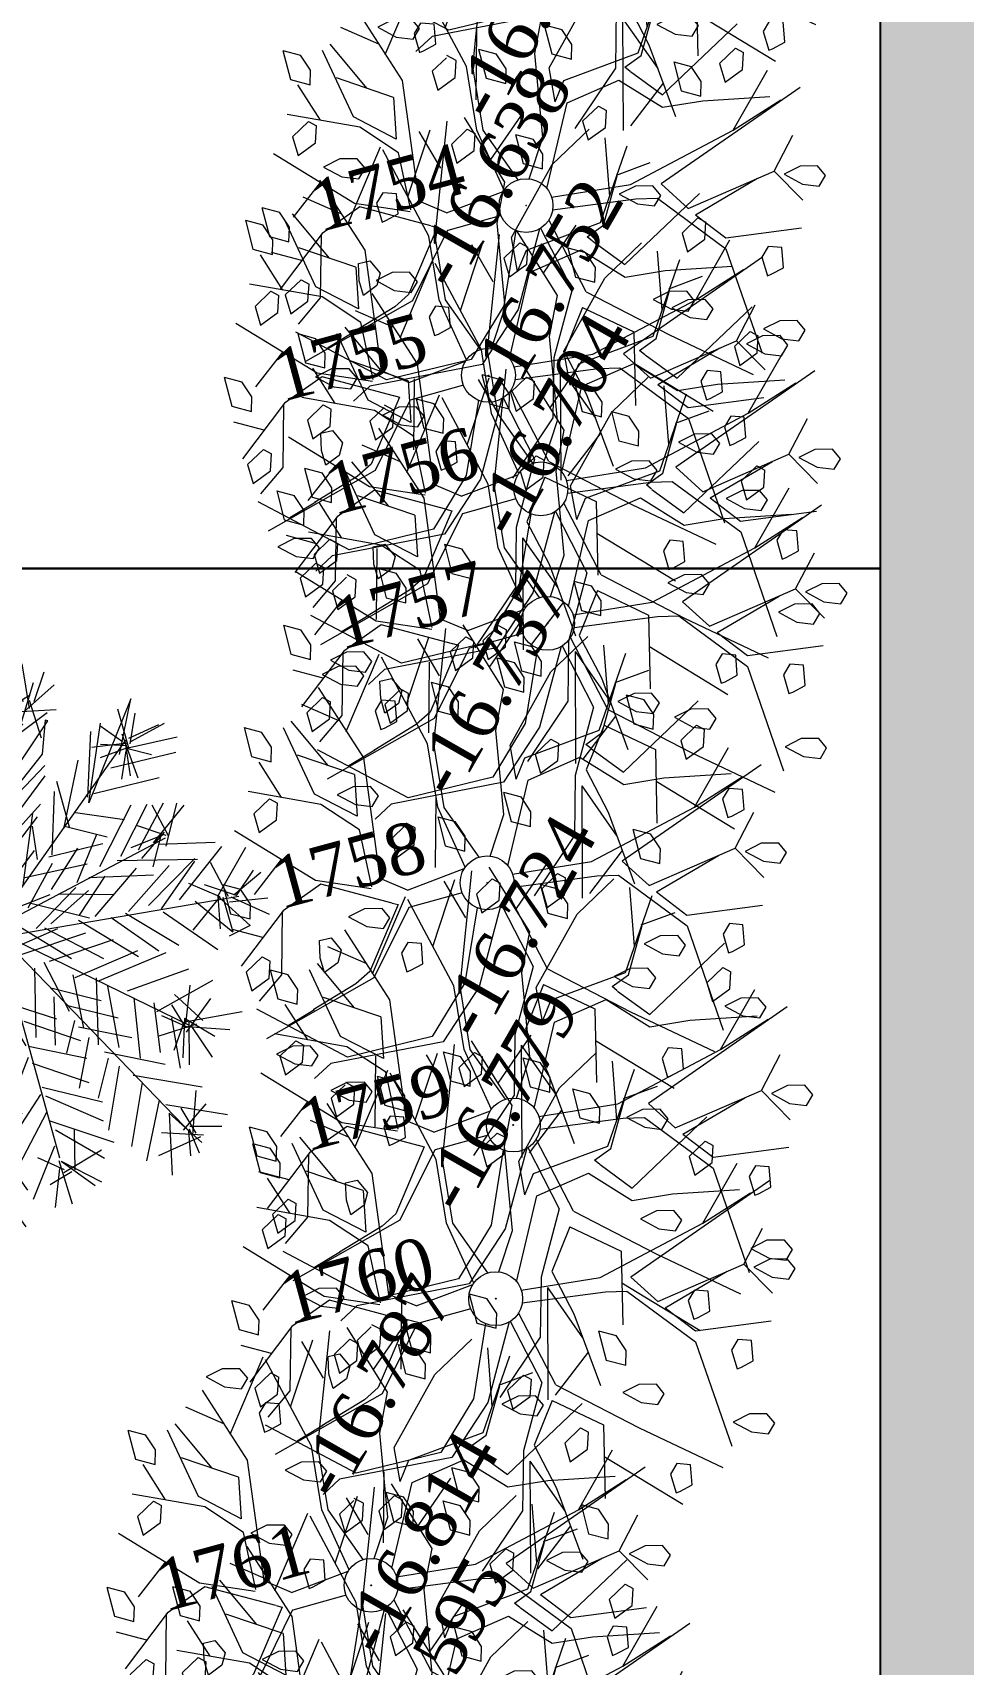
# Model space of a CAD drawing. Header units: millimetres. Extents: x -176651 to 388869, y -469666 to 486614.
# Drawn here: x 279878 to 284405, y 153913 to 161853 of the extents above; entities that cross this region are included whole.
import ezdxf
from ezdxf.enums import TextEntityAlignment as Align

# ---------------------------------------------------------------- set-up
doc = ezdxf.new("R2010")
doc.units = ezdxf.units.MM
doc.header["$PDMODE"] = 35
doc.header["$PDSIZE"] = 0.1
doc.layers.add('A- FURNITURE', color=252, linetype='Continuous', lineweight=0)
for name, color, linetype in [('ad-Parking', 8, 'Continuous'), ('ad-Plot Boundary', 8, 'Continuous'), ('ad-Road', 8, 'Continuous'), ('ad-Road Hatch', 8, 'Continuous'), ('Points', 7, 'Continuous'), ('Points-ELV', 6, 'Continuous'), ('Points-NUM', 4, 'Continuous'), ('Points-TXT', 3, 'Continuous')]:
    doc.layers.add(name, color=color, linetype=linetype)
doc.styles.add('ROMANS', font='times.ttf')

# ---------------------------------------------------------------- blocks, each defined once
blk = doc.blocks.new('A$C4fb60e89')
at = {"layer": 'ad-Road Hatch', "ltscale": 5, "transparency": 33554687}
h = blk.add_hatch(dxfattribs=at)
h.set_pattern_fill('AR-HBONE', color=256, scale=15)
h.set_pattern_definition([(45, (-193247.7, -428758.8), (0, 2155.2615), [4572, -1524]), (135, (-192170.1, -427681.1), (2e-13, 2155.2615), [4572, -1524])])
h.paths.add_polyline_path([(175594.5, -250241), (169177.9, -249341.1), (167473.5, -249057.1), (167473.5, -138693.9), (101313.5, -138693.9), (101313.5, -199953.9), (101307.7, -237994.6), (101040.4, -268291), (101007.7, -280967.7), (101066.4, -293683.6), (101242.5, -311127.2), (100909.9, -319343.6), (100949.1, -333937.5), (100668.7, -366959.6), (100727.3, -390982.9), (100668.7, -404585.6), (100538.2, -420418.5), (100466.5, -428758.8), (92426.2, -427265.5), (92163.5, -427209.5), (92163.5, -321453.9), (24803.5, -321453.9), (24803.5, -412960.5), (15653.5, -411028.6), (15653.5, -321452.2), (-19535.1, -321452.2), (-34427.5, -319476.7), (-65207.4, -315394.6), (-171770.1, -301268.1), (-185853.9, -298333.1), (-193247.7, -296831.5), (-193244, -292907.6), (-191913.8, -285219.4), (-191838.8, -284678.8), (-183397.4, -286393.2), (-169722.9, -289242.8), (-53141.2, -304697.5), (-18730.1, -309262.2), (15653.3, -309262.2), (15653.5, 703.4), (24803.5, 1114.6), (24803.5, -129543.9), (92163.5, -129543.9), (92163.5, 15133.3), (101313.5, 17712.8), (101313.5, -129543.9), (167473.5, -129543.9), (167473.5, 35551.6), (175738, 37855), (175848.8, 28595.3), (175835.8, 25947.4), (175777.1, 14040.5), (175855.3, 2315.8), (175659.7, -18036.1), (175731.4, -34038.6), (175718.4, -46839.2), (175672.7, -63402.4), (175816.2, -82071.9), (175542.3, -106356), (175490.2, -124640.8), (175574.9, -145018.8), (175731.4, -168892), (175796.6, -181268.8), (175796.6, -192667.4), (175744.5, -208200.3), (175829.2, -223276.8), (175887.9, -234871.1)])
h.paths.add_polyline_path([(24803.5, -309263.9), (92163.5, -309263.9), (92163.5, -138693.9), (24803.5, -138693.9)], flags=16)
at = {"layer": 'ad-Road', "ltscale": 5}
blk.add_lwpolyline([(24803.5, -309263.9), (92163.5, -309263.9), (92163.5, -138693.9), (24803.5, -138693.9)], close=True, dxfattribs=at)
blk = doc.blocks.new('zw$A88E')
at = {"layer": 'ad-Plot Boundary'}
for points in [[(-117254.5, -307368.9), (-83574.5, -307368.9), (-83574.5, -266698.9), (-117254.5, -266698.9)], [(-117254.5, -347118.9), (-83574.5, -347118.9), (-83574.5, -307368.9), (-117254.5, -307368.9)]]:
    blk.add_lwpolyline(points, close=True, dxfattribs=at)
blk = doc.blocks.new('zw$944D')
at = {"layer": 'ad-Parking', "ltscale": 5}
blk.add_lwpolyline([(0, 0), (6100, 0), (6100, 6100), (0, 6100)], close=True, dxfattribs=at)
blk = doc.blocks.new('zw$2786')
at = {"layer": 'ad-Parking', "ltscale": 5}
blk.add_blockref('zw$944D', (97958.6, -194856.9), dxfattribs=at)
blk = doc.blocks.new('TJRYJR6J')
at = {"color": 240, "true_color": 0xed1f24, "transparency": 33554546}
for p, q in [((213543.859, 1920195.087), (213544.126, 1920195.514)), ((213543.861, 1920195.143), (213543.876, 1920195.48)), ((213543.859, 1920195.087), (213543.453, 1920195.342)), ((213543.671, 1920195.422), (213543.949, 1920195.094)), ((213543.964, 1920194.913), (213544.245, 1920195.419)), ((213545.408, 1920194.972), (213545.45, 1920195.41)), ((213543.839, 1920195.155), (213543.626, 1920194.928)), ((213544.022, 1920194.708), (213544.338, 1920195.223)), ((213545.301, 1920194.831), (213545.15, 1920195.232)), ((213545.367, 1920195.053), (213545.152, 1920195.288)), ((213545.242, 1920194.777), (213545.509, 1920195.205)), ((213545.276, 1920194.787), (213545.34, 1920195.212)), ((213545.467, 1920195.026), (213545.636, 1920195.278)), ((213544.012, 1920194.742), (213543.397, 1920195.085)), ((213543.849, 1920195.121), (213543.568, 1920195.134)), ((213543.949, 1920195.094), (213543.78, 1920194.843)), ((213544.339, 1920193.984), (213543.846, 1920195.065)), ((213543.861, 1920195.143), (213543.88, 1920194.816)), ((213543.871, 1920195.109), (213544.02, 1920194.911)), ((213543.883, 1920195.131), (213544.127, 1920195.052)), ((213543.949, 1920195.094), (213544.284, 1920195.023)), ((213543.993, 1920195.07), (213544.139, 1920194.815)), ((213544.102, 1920194.49), (213544.492, 1920195.137)), ((213545.032, 1920195.125), (213545.119, 1920194.557)), ((213545.448, 1920195.095), (213545.037, 1920194.978)), ((213545.34, 1920194.953), (213545.697, 1920195.129)), ((213545.423, 1920195.051), (213545.44, 1920194.667)), ((213545.034, 1920194.403), (213544.866, 1920194.929)), ((213545.23, 1920194.755), (213545.562, 1920194.887)), ((213545.318, 1920194.965), (213545.653, 1920194.894)), ((213544.095, 1920194.581), (213543.474, 1920194.811)), ((213544.249, 1920194.236), (213544.545, 1920194.82)), ((213544.565, 1920192.994), (213545.254, 1920194.799)), ((213544.992, 1920194.225), (213544.733, 1920194.744)), ((213545.043, 1920194.369), (213545.547, 1920194.808)), ((213545.254, 1920194.799), (213545.066, 1920194.616)), ((213545.525, 1920194.821), (213545.41, 1920194.51)), ((213545.547, 1920194.808), (213545.525, 1920194.821)), ((213546.381, 1920194.805), (213545.722, 1920193.933)), ((213546.133, 1920194.309), (213546.381, 1920194.805)), ((213546.232, 1920194.744), (213546.236, 1920194.338)), ((213543.611, 1920194.591), (213544.205, 1920194.26)), ((213544.317, 1920193.996), (213544.67, 1920194.577)), ((213545.722, 1920193.933), (213546.036, 1920194.651)), ((213545.921, 1920194.6), (213545.725, 1920193.989)), ((213546.195, 1920194.419), (213546.024, 1920194.629)), ((213546.261, 1920194.382), (213546.386, 1920194.658)), ((213542.933, 1920194.047), (213542.929, 1920194.453)), ((213544.626, 1920193.103), (213546.229, 1920194.429)), ((213544.947, 1920193.99), (213544.686, 1920194.453)), ((213545.41, 1920194.51), (213544.967, 1920194.181)), ((213545.011, 1920194.157), (213545.405, 1920194.398)), ((213545.421, 1920193.755), (213545.73, 1920194.361)), ((213546.239, 1920194.394), (213545.892, 1920194.444)), ((213546.226, 1920194.372), (213545.982, 1920194.451)), ((213546.217, 1920194.407), (213546.18, 1920194.082)), ((213546.209, 1920194.497), (213546.246, 1920194.045)), ((213546.263, 1920194.438), (213546.581, 1920194.492)), ((213546.273, 1920194.404), (213546.637, 1920194.489)), ((213542.694, 1920194.238), (213543.175, 1920193.912)), ((213543.256, 1920193.954), (213543.071, 1920194.345)), ((213543.229, 1920193.853), (213543.246, 1920194.247)), ((213543.461, 1920193.753), (213543.246, 1920194.247)), ((213543.344, 1920193.904), (213543.325, 1920194.232)), ((213544.292, 1920193.952), (213543.779, 1920194.324)), ((213544.429, 1920193.732), (213544.804, 1920194.301)), ((213544.84, 1920193.849), (213544.601, 1920194.299)), ((213545.378, 1920194.298), (213544.864, 1920193.893)), ((213545.478, 1920193.753), (213545.476, 1920194.215)), ((213546.214, 1920194.35), (213545.943, 1920194.329)), ((213546.669, 1920194.184), (213546.016, 1920194.202)), ((213546.202, 1920194.328), (213546.089, 1920194.074)), ((213546.214, 1920194.35), (213546.72, 1920194.328)), ((213546.214, 1920194.35), (213546.434, 1920194.228)), ((213542.926, 1920194.137), (213542.549, 1920194.03)), ((213543.275, 1920193.885), (213542.926, 1920194.137)), ((213543.253, 1920193.897), (213543.153, 1920194.183)), ((213543.253, 1920193.897), (213543.569, 1920194.154)), ((213543.457, 1920194.159), (213543.681, 1920193.63)), ((213543.839, 1920193.398), (213543.701, 1920194.08)), ((213543.804, 1920194.109), (213544.385, 1920193.756)), ((213544.786, 1920193.648), (213544.556, 1920194.064)), ((213544.906, 1920193.812), (213545.265, 1920194.044)), ((213545.427, 1920194.127), (213545.243, 1920193.538)), ((213543.197, 1920193.9), (213542.828, 1920193.961)), ((213543.275, 1920193.885), (213543.079, 1920193.533)), ((213544.531, 1920192.984), (213543.253, 1920193.897)), ((213543.285, 1920193.851), (213543.574, 1920194.007)), ((213543.288, 1920193.907), (213543.542, 1920193.794)), ((213543.309, 1920193.895), (213543.363, 1920193.577)), ((213543.911, 1920193.992), (213544.04, 1920193.344)), ((213544.599, 1920193.003), (213544.339, 1920193.984)), ((213544.485, 1920193.47), (213544.81, 1920193.951)), ((213544.749, 1920193.582), (213545.204, 1920193.934)), ((213544.895, 1920193.328), (213545.172, 1920193.98)), ((213545.793, 1920194.009), (213546.446, 1920193.991)), ((213543.351, 1920193.814), (213542.784, 1920193.727)), ((213542.852, 1920193.746), (213543.285, 1920193.851)), ((213543.18, 1920193.765), (213543.15, 1920193.609)), ((213543.935, 1920193.777), (213544.514, 1920193.368)), ((213544.213, 1920193.19), (213544.136, 1920193.723)), ((213544.675, 1920193.45), (213544.5, 1920193.808)), ((213544.972, 1920193.775), (213544.685, 1920193.157)), ((213545.096, 1920193.533), (213545.133, 1920193.858)), ((213545.434, 1920193.777), (213545.807, 1920193.569)), ((213546.015, 1920193.683), (213545.573, 1920193.872)), ((213546.111, 1920193.803), (213545.66, 1920193.305)), ((213545.888, 1920193.351), (213546.267, 1920193.773)), ((213546.069, 1920193.366), (213546.424, 1920193.744)), ((213546.386, 1920193.419), (213546.311, 1920193.749)), ((213543.571, 1920193.692), (213542.911, 1920193.541)), ((213543.646, 1920193.621), (213543.174, 1920193.394)), ((213544.565, 1920193.253), (213544.844, 1920193.702)), ((213544.634, 1920193.272), (213545.089, 1920193.624)), ((213545.408, 1920193.215), (213545.719, 1920193.618)), ((213546.015, 1920193.683), (213546.015, 1920193.683)), ((213546.365, 1920193.431), (213546.113, 1920193.6)), ((213546.228, 1920193.392), (213546.612, 1920193.668)), ((213546.337, 1920193.331), (213546.546, 1920193.705)), ((213543.876, 1920193.464), (213543.426, 1920193.225)), ((213544.297, 1920193.546), (213544.433, 1920193.067)), ((213544.543, 1920193.006), (213546.352, 1920193.409)), ((213544.885, 1920193.103), (213545.228, 1920193.46)), ((213545.502, 1920193.537), (213545.149, 1920193.215)), ((213545.208, 1920193.528), (213545.749, 1920193.515)), ((213546.343, 1920193.443), (213546.003, 1920193.402)), ((213546.355, 1920193.465), (213546.076, 1920193.275)), ((213546.321, 1920193.456), (213546.161, 1920193.17)), ((213543.315, 1920192.768), (213542.922, 1920193.304)), ((213543.543, 1920192.814), (213543.172, 1920193.338)), ((213543.873, 1920192.889), (213543.507, 1920193.266)), ((213543.993, 1920193.312), (213543.533, 1920193.107)), ((213544.932, 1920193.394), (213545.55, 1920193.366)), ((213545.841, 1920193.319), (213546.599, 1920193.128)), ((213546.272, 1920193.368), (213546.807, 1920193.242)), ((213542.508, 1920192.612), (213542.013, 1920193.119)), ((213542.988, 1920192.749), (213542.6, 1920193.138)), ((213544.169, 1920193.214), (213543.719, 1920192.975)), ((213544.335, 1920193.15), (213543.836, 1920192.823)), ((213544.088, 1920192.913), (213543.841, 1920193.195)), ((213544.452, 1920192.999), (213544.013, 1920193.244)), ((213544.694, 1920193.123), (213545.125, 1920193.171)), ((213544.909, 1920192.888), (213545.384, 1920193.171)), ((213544.91, 1920193.147), (213545.437, 1920192.853)), ((213545.056, 1920192.893), (213545.494, 1920193.11)), ((213545.203, 1920193.156), (213545.726, 1920193.009)), ((213545.349, 1920192.902), (213545.69, 1920193.202)), ((213545.493, 1920192.851), (213546.005, 1920193.199)), ((213545.533, 1920193.232), (213546.146, 1920193.092)), ((213545.819, 1920192.813), (213546.318, 1920193.14)), ((213546.021, 1920192.816), (213546.577, 1920193.14)), ((213546.565, 1920193.118), (213546.131, 1920192.754)), ((213546.325, 1920192.791), (213546.86, 1920193.184)), ((213546.694, 1920192.729), (213547.083, 1920193.117)), ((213544.462, 1920192.964), (213541.584, 1920192.35)), ((213542.313, 1920193.038), (213542.817, 1920192.7)), ((213542.91, 1920191.524), (213544.599, 1920193.003)), ((213544.259, 1920192.962), (213544.002, 1920192.5)), ((213544.408, 1920193.023), (213544.244, 1920192.625)), ((213544.528, 1920192.928), (213544.54, 1920190.674)), ((213544.54, 1920192.95), (213546.091, 1920191.596)), ((213544.765, 1920192.939), (213545.163, 1920192.516)), ((213546.709, 1920193.066), (213546.794, 1920192.702)), ((213542.054, 1920192.52), (213541.607, 1920192.856)), ((213541.958, 1920192.401), (213541.761, 1920192.77)), ((213542.237, 1920192.591), (213541.834, 1920192.902)), ((213541.968, 1920192.366), (213541.885, 1920192.787)), ((213543.839, 1920192.88), (213543.554, 1920192.318)), ((213543.713, 1920192.344), (213544.088, 1920192.913)), ((213544.494, 1920192.918), (213544.391, 1920192.63)), ((213544.46, 1920192.908), (213546.894, 1920192.675)), ((213545.852, 1920190.547), (213544.55, 1920192.915)), ((213544.667, 1920192.764), (213545.11, 1920192.834)), ((213544.988, 1920192.873), (213545.464, 1920192.435)), ((213545.325, 1920192.858), (213545.798, 1920192.364)), ((213545.638, 1920192.799), (213546.001, 1920192.366)), ((213545.784, 1920192.804), (213546.204, 1920192.368)), ((213546.716, 1920192.717), (213546.454, 1920192.92)), ((213546.872, 1920192.687), (213546.598, 1920192.869)), ((213546.85, 1920192.7), (213547.161, 1920192.843)), ((213546.872, 1920192.687), (213547.095, 1920192.88)), ((213541.824, 1920192.418), (213541.643, 1920192.663)), ((213541.802, 1920192.43), (213542.024, 1920192.623)), ((213541.924, 1920192.391), (213542.308, 1920192.667)), ((213542.633, 1920192.629), (213542.324, 1920192.024)), ((213542.549, 1920192.014), (213542.839, 1920192.688)), ((213543.1, 1920192.744), (213542.826, 1920192.148)), ((213543.131, 1920192.179), (213543.372, 1920192.765)), ((213544.403, 1920192.652), (213543.703, 1920190.362)), ((213544.227, 1920192.75), (213543.75, 1920192.669)), ((213544.391, 1920192.63), (213544.403, 1920192.652)), ((213544.709, 1920192.683), (213545.364, 1920192.721)), ((213546.141, 1920192.72), (213546.558, 1920192.228)), ((213546.378, 1920192.473), (213546.716, 1920192.717)), ((213546.469, 1920192.739), (213546.744, 1920192.355)), ((213546.694, 1920192.729), (213546.634, 1920192.416)), ((213546.694, 1920192.729), (213546.925, 1920192.369)), ((213546.738, 1920192.705), (213546.744, 1920192.355)), ((213546.791, 1920192.646), (213547.16, 1920192.584)), ((213546.816, 1920192.69), (213547.131, 1920192.428)), ((213541.802, 1920192.43), (213541.582, 1920192.553)), ((213542.176, 1920192.481), (213541.806, 1920192.024)), ((213542.381, 1920192.539), (213542.063, 1920191.968)), ((213544.107, 1920192.586), (213543.496, 1920192.523)), ((213544.105, 1920192.53), (213543.979, 1920191.994)), ((213544.376, 1920192.551), (213543.98, 1920192.254)), ((213544.567, 1920192.532), (213544.356, 1920192.102)), ((213544.791, 1920192.521), (213544.627, 1920191.864)), ((213544.894, 1920192.551), (213545.006, 1920192.027)), ((213544.95, 1920192.548), (213545.606, 1920192.586)), ((213541.836, 1920192.44), (213541.542, 1920192.171)), ((213541.767, 1920192.42), (213541.618, 1920192.1)), ((213541.836, 1920192.44), (213541.752, 1920192.083)), ((213541.811, 1920192.396), (213542.031, 1920192.014)), ((213542.056, 1920192.317), (213541.824, 1920192.418)), ((213541.855, 1920192.371), (213542.227, 1920192.107)), ((213541.924, 1920192.391), (213542.381, 1920192.28)), ((213543.919, 1920192.403), (213543.254, 1920192.399)), ((213543.963, 1920192.378), (213543.815, 1920191.855)), ((213544.346, 1920192.395), (213544.512, 1920191.813)), ((213544.894, 1920192.292), (213545.334, 1920192.046)), ((213545.133, 1920192.36), (213545.099, 1920191.832)), ((213545.801, 1920192.42), (213545.143, 1920192.325)), ((213545.353, 1920192.237), (213546.067, 1920192.329)), ((213546.925, 1920192.369), (213546.698, 1920192.323)), ((213542.941, 1920192.199), (213543.708, 1920192.232)), ((213543.485, 1920191.521), (213543.649, 1920192.178)), ((213543.764, 1920192.229), (213543.68, 1920191.614)), ((213544.239, 1920192.253), (213543.72, 1920191.995)), ((213544.277, 1920191.857), (213544.505, 1920192.162)), ((213544.529, 1920192.206), (213544.869, 1920191.988)), ((213544.79, 1920191.744), (213544.901, 1920192.201)), ((213545.344, 1920192.271), (213545.191, 1920191.636)), ((213545.429, 1920192.166), (213545.379, 1920191.56)), ((213543.498, 1920192.061), (213542.618, 1920192.033)), ((213544.092, 1920191.989), (213543.617, 1920191.707)), ((213544.221, 1920192.119), (213544.353, 1920191.527)), ((213544.497, 1920191.994), (213544.245, 1920191.645)), ((213544.556, 1920192.048), (213545.037, 1920191.722)), ((213545.008, 1920192.084), (213545.448, 1920191.839)), ((213545.646, 1920191.987), (213545.553, 1920191.406)), ((213545.605, 1920192.068), (213546.238, 1920192.119)), ((213543.287, 1920191.89), (213542.554, 1920191.867)), ((213542.964, 1920191.465), (213542.745, 1920191.847)), ((213542.92, 1920191.49), (213542.894, 1920191.908)), ((213543.253, 1920191.881), (213543.225, 1920191.262)), ((213543.402, 1920191.941), (213543.355, 1920191.392)), ((213544.876, 1920191.639), (213545.035, 1920191.925)), ((213545.055, 1920191.856), (213545.529, 1920191.621)), ((213545.822, 1920191.889), (213545.756, 1920191.408)), ((213545.829, 1920191.799), (213546.433, 1920191.952)), ((213546.056, 1920191.586), (213545.988, 1920191.826)), ((213546.237, 1920191.6), (213546.037, 1920191.914)), ((213546.069, 1920191.608), (213546.209, 1920191.962)), ((213543.136, 1920191.773), (213542.478, 1920191.679)), ((213542.91, 1920191.524), (213543.07, 1920191.81)), ((213544.094, 1920191.787), (213543.482, 1920191.465)), ((213544.303, 1920191.18), (213544.116, 1920191.774)), ((213544.147, 1920191.21), (213544.507, 1920191.7)), ((213544.534, 1920191.801), (213545.052, 1920191.541)), ((213544.905, 1920191.277), (213545.128, 1920191.729)), ((213545.861, 1920191.752), (213546.078, 1920191.574)), ((213545.949, 1920191.703), (213545.904, 1920191.21)), ((213546.071, 1920191.664), (213545.953, 1920191.298)), ((213546.054, 1920191.53), (213546.37, 1920191.786)), ((213546.308, 1920191.417), (213546.071, 1920191.664)), ((213542.957, 1920191.556), (213542.634, 1920191.649)), ((213542.991, 1920191.566), (213542.895, 1920191.187)), ((213542.945, 1920191.534), (213543.399, 1920191.626)), ((213543.025, 1920191.057), (213543.072, 1920191.607)), ((213543.045, 1920191.507), (213543.079, 1920191.257)), ((213543.993, 1920191.554), (213543.347, 1920191.223)), ((213544.526, 1920191.632), (213545.007, 1920191.306)), ((213545.233, 1920191.555), (213545.773, 1920191.283)), ((213546.169, 1920191.581), (213545.785, 1920191.564)), ((213546.047, 1920191.62), (213545.89, 1920191.391)), ((213546.103, 1920191.618), (213545.995, 1920191.217)), ((213546.035, 1920191.598), (213546.467, 1920191.444)), ((213546.081, 1920191.63), (213546.631, 1920191.583)), ((213546.113, 1920191.583), (213546.232, 1920191.229)), ((213542.92, 1920191.49), (213542.575, 1920191.336)), ((213542.976, 1920191.487), (213543.257, 1920191.475)), ((213543.979, 1920191.476), (213544.176, 1920190.848)), ((213544.56, 1920191.383), (213545.088, 1920191.089)), ((213545.252, 1920191.487), (213545.056, 1920191.135)), ((213545.075, 1920190.807), (213545.338, 1920191.382)), ((213543.337, 1920190.998), (213543.927, 1920191.332)), ((213544.523, 1920191.317), (213544.066, 1920190.909)), ((213544.567, 1920191.292), (213545.046, 1920190.91)), ((213545.445, 1920191.264), (213546.063, 1920190.977)), ((213543.858, 1920191.054), (213543.293, 1920190.763)), ((213543.917, 1920191.107), (213544.158, 1920190.454)), ((213544.029, 1920190.584), (213544.538, 1920191.136)), ((213544.545, 1920191.045), (213545.092, 1920190.683)), ((213545.508, 1920191.171), (213545.246, 1920190.597)), ((213544.962, 1920190.553), (213544.574, 1920190.943)), ((213544.657, 1920190.522), (213544.753, 1920190.901)), ((213545.623, 1920190.963), (213545.351, 1920190.423)), ((213545.677, 1920190.904), (213546.229, 1920190.654)), ((213545.852, 1920190.547), (213545.995, 1920190.958)), ((213543.281, 1920190.482), (213543.836, 1920190.807)), ((213544.523, 1920190.798), (213544.187, 1920190.352)), ((213544.557, 1920190.549), (213544.339, 1920190.728)), ((213545.684, 1920190.814), (213545.556, 1920190.223)), ((213545.684, 1920190.814), (213545.916, 1920190.454)), ((213545.777, 1920190.618), (213546.055, 1920190.809)), ((213545.886, 1920190.557), (213545.809, 1920190.831)), ((213543.752, 1920190.191), (213543.554, 1920190.56)), ((213544.052, 1920190.11), (213543.831, 1920190.694)), ((213544.513, 1920190.574), (213544.373, 1920190.219)), ((213544.527, 1920190.652), (213544.542, 1920190.212)), ((213544.544, 1920190.527), (213544.955, 1920190.644)), ((213544.549, 1920190.639), (213544.874, 1920190.343)), ((213544.549, 1920190.639), (213544.806, 1920190.324)), ((213545.952, 1920190.52), (213545.564, 1920190.65)), ((213545.821, 1920190.594), (213545.776, 1920190.359)), ((213545.833, 1920190.616), (213545.867, 1920190.366)), ((213545.845, 1920190.638), (213546.146, 1920190.557)), ((213543.699, 1920190.509), (213543.258, 1920190.235)), ((213543.705, 1920190.159), (213543.879, 1920190.523)), ((213544.623, 1920190.512), (213544.383, 1920190.444)), ((213545.918, 1920190.511), (213545.476, 1920190.44)), ((213543.669, 1920190.352), (213543.444, 1920190.103)), ((213543.456, 1920190.384), (213543.671, 1920190.149)), ((213543.688, 1920190.284), (213543.576, 1920190.03)), ((213543.62, 1920190.264), (213544.031, 1920190.381)), ((213543.681, 1920190.374), (213543.91, 1920189.958)), ((213543.72, 1920190.237), (213543.999, 1920190.168)), ((213543.776, 1920189.976), (213543.72, 1920190.237)), ((213544.031, 1920190.381), (213543.752, 1920190.191)), ((213543.639, 1920190.196), (213543.776, 1920189.976))]:
    blk.add_line(p, q, dxfattribs=at)
blk = doc.blocks.new('POINTS')
at = {"layer": 'Points'}
blk.add_line((0, 0), (0, 0), dxfattribs=at)
blk.add_point((0, 0), dxfattribs=at)
at = {"layer": 'Points-ELV', "style": 'ROMANS'}
blk.add_attdef('ELEV', text='', height=1, rotation=45, dxfattribs=at).set_placement((0, 0), align=Align.BOTTOM_LEFT)
at = {"layer": 'Points-NUM', "style": 'ROMANS'}
blk.add_attdef('PTNUM', text='', height=1, dxfattribs=at).set_placement((0, 0), align=Align.BOTTOM_RIGHT)
at = {"layer": 'Points-TXT', "style": 'ROMANS'}
blk.add_attdef('DESC', text='', height=1, dxfattribs=at).set_placement((0, 0), align=Align.BOTTOM_RIGHT)
blk = doc.blocks.new('ERFWEF')
at = {"color": 219, "linetype": 'Continuous', "true_color": 0x642165}
for p, q in [((260795.6951, 1945739.5511), (260795.948, 1945739.8726)), ((260796.0128, 1945739.6023), (260796.2025, 1945739.8886)), ((260796.0902, 1945739.3816), (260796.2935, 1945739.9083)), ((260796.2036, 1945739.6946), (260796.1494, 1945739.8953)), ((260796.4871, 1945739.5478), (260796.3792, 1945739.9032)), ((260795.7432, 1945739.406), (260795.6208, 1945739.7933)), ((260795.7407, 1945739.8671), (260795.655, 1945739.8499)), ((260795.655, 1945739.8499), (260795.7283, 1945739.7805)), ((260795.8231, 1945739.846), (260795.7407, 1945739.8671)), ((260795.8048, 1945739.7494), (260795.8481, 1945739.7913)), ((260795.8481, 1945739.7913), (260795.8231, 1945739.846)), ((260796.0611, 1945739.3905), (260795.9552, 1945739.8549)), ((260796.3777, 1945739.8439), (260796.2841, 1945739.7927)), ((260796.2841, 1945739.7927), (260796.2859, 1945739.6979)), ((260796.3777, 1945739.8439), (260796.4098, 1945739.8135)), ((260796.3832, 1945739.7352), (260796.4098, 1945739.8135)), ((260796.4497, 1945739.671), (260796.6651, 1945739.8543)), ((260795.6783, 1945739.6076), (260795.5204, 1945739.7345)), ((260795.7283, 1945739.7805), (260795.8048, 1945739.7494)), ((260796.2859, 1945739.6979), (260796.3832, 1945739.7352)), ((260796.5972, 1945739.7583), (260796.5955, 1945739.6119)), ((260796.5972, 1945739.7583), (260796.6737, 1945739.7139)), ((260796.7012, 1945739.6309), (260796.6737, 1945739.7139)), ((260795.22, 1945739.7005), (260795.2183, 1945739.5541)), ((260795.22, 1945739.7005), (260795.2964, 1945739.6561)), ((260795.324, 1945739.5731), (260795.2964, 1945739.6561)), ((260795.4655, 1945739.298), (260795.4049, 1945739.6493)), ((260795.5669, 1945739.4141), (260795.4499, 1945739.67)), ((260795.9006, 1945739.6536), (260795.8574, 1945739.6118)), ((260795.963, 1945739.6308), (260795.9006, 1945739.6536)), ((260795.9448, 1945739.5342), (260795.963, 1945739.6308)), ((260796.6804, 1945739.5626), (260796.7012, 1945739.6309)), ((260796.7315, 1945739.5699), (260796.9496, 1945739.6891)), ((260795.2183, 1945739.5541), (260795.3032, 1945739.5048)), ((260795.3032, 1945739.5048), (260795.324, 1945739.5731)), ((260795.8574, 1945739.6118), (260795.8591, 1945739.517)), ((260796.4466, 1945739.2786), (260796.7315, 1945739.5699)), ((260796.5955, 1945739.6119), (260796.6804, 1945739.5626)), ((260796.8844, 1945739.2352), (260797.1075, 1945739.5623)), ((260796.9603, 1945739.3465), (260797.0136, 1945739.6285)), ((260795.3068, 1945739.3243), (260795.2464, 1945739.5189)), ((260795.6787, 1945739.3387), (260795.4355, 1945739.5027)), ((260795.8591, 1945739.517), (260795.8791, 1945739.5188)), ((260795.8791, 1945739.5188), (260795.9448, 1945739.5342)), ((260796.3978, 1945739.3655), (260796.4871, 1945739.5478)), ((260795.4822, 1945739.2414), (260795.1578, 1945739.3947)), ((260795.6665, 1945738.8183), (260795.7432, 1945739.406)), ((260796.8953, 1945739.2203), (260797.0223, 1945739.4345)), ((260797.0188, 1945739.4381), (260797.1934, 1945739.4539)), ((260795.2488, 1945739.3337), (260795.1552, 1945739.2825)), ((260795.2488, 1945739.3337), (260795.2809, 1945739.3034)), ((260795.6787, 1945739.3387), (260795.6379, 1945739.1393)), ((260796.0283, 1945739.0791), (260796.0611, 1945739.3905)), ((260796.0574, 1945739.0703), (260796.0902, 1945739.3816)), ((260796.3282, 1945738.9609), (260796.3978, 1945739.3655)), ((260797.0942, 1945739.3625), (260797.0085, 1945739.3453)), ((260797.0085, 1945739.3453), (260797.0817, 1945739.2759)), ((260797.1766, 1945739.3415), (260797.0942, 1945739.3625)), ((260797.2016, 1945739.2868), (260797.1766, 1945739.3415)), ((260795.1552, 1945739.2825), (260795.157, 1945739.1877)), ((260795.2543, 1945739.225), (260795.2809, 1945739.3034)), ((260795.6379, 1945739.1393), (260795.4655, 1945739.298)), ((260795.6322, 1945739.0724), (260795.4822, 1945739.2414)), ((260796.4321, 1945739.1114), (260796.4466, 1945739.2786)), ((260796.5004, 1945739.2005), (260796.8844, 1945739.2352)), ((260796.9446, 1945739.0072), (260797.3863, 1945739.2465)), ((260797.0817, 1945739.2759), (260797.1583, 1945739.2449)), ((260797.1583, 1945739.2449), (260797.2016, 1945739.2868)), ((260795.361, 1945738.8903), (260795.0437, 1945739.2268)), ((260795.157, 1945739.1877), (260795.2543, 1945739.225)), ((260796.4321, 1945739.1114), (260796.5004, 1945739.2005)), ((260796.8032, 1945739.1853), (260796.8953, 1945739.2203)), ((260796.8225, 1945739.159), (260796.8032, 1945739.1853)), ((260796.8238, 1945739.1577), (260796.9446, 1945739.0072)), ((260796.0797, 1945738.7625), (260796.0283, 1945739.0791)), ((260796.2827, 1945738.7145), (260796.4867, 1945739.0914)), ((260796.4867, 1945739.0914), (260796.7587, 1945739.1325)), ((260796.7587, 1945739.1325), (260796.9297, 1945738.9489)), ((260797.3469, 1945739.1337), (260797.2533, 1945739.0825)), ((260797.2533, 1945739.0825), (260797.255, 1945738.9877)), ((260797.3469, 1945739.1337), (260797.3789, 1945739.1034)), ((260797.3524, 1945739.025), (260797.3789, 1945739.1034)), ((260795.2265, 1945739.033), (260795.0548, 1945738.9041)), ((260795.6164, 1945738.7888), (260795.6322, 1945739.0724)), ((260796.1586, 1945738.7924), (260796.0574, 1945739.0703)), ((260797.255, 1945738.9877), (260797.3524, 1945739.025)), ((260794.9209, 1945738.9898), (260794.9192, 1945738.8435)), ((260794.9209, 1945738.9898), (260794.9973, 1945738.9455)), ((260795.0249, 1945738.8625), (260794.9973, 1945738.9455)), ((260796.2116, 1945738.7831), (260796.3282, 1945738.9609)), ((260796.9297, 1945738.9489), (260797.1261, 1945738.9286)), ((260797.1261, 1945738.9286), (260797.4473, 1945738.8627)), ((260797.2324, 1945738.7521), (260797.4693, 1945738.9892)), ((260794.9192, 1945738.8435), (260795.0041, 1945738.7942)), ((260795.0041, 1945738.7942), (260795.0249, 1945738.8625)), ((260795.3807, 1945738.8671), (260795.1705, 1945738.7901)), ((260795.6113, 1945738.7801), (260795.361, 1945738.8903)), ((260795.6907, 1945738.6871), (260795.3807, 1945738.8671)), ((260797.5999, 1945738.8666), (260796.8245, 1945738.5908)), ((260795.1705, 1945738.7901), (260794.9016, 1945738.5833)), ((260795.0404, 1945738.69), (260794.9087, 1945738.7665)), ((260795.1648, 1945738.788), (260795.0798, 1945738.4915)), ((260795.78, 1945738.7289), (260795.6665, 1945738.8183)), ((260795.78, 1945738.7289), (260796.0735, 1945738.7571)), ((260797.2324, 1945738.7521), (260797.4949, 1945738.8338)), ((260795.691, 1945738.6876), (260795.7173, 1945738.6723)), ((260796.6805, 1945738.6276), (260797.2324, 1945738.7521)), ((260795.0121, 1945738.6002), (260794.9185, 1945738.5491)), ((260795.0121, 1945738.6002), (260795.0442, 1945738.5699)), ((260795.2836, 1945738.5208), (260795.3023, 1945738.6038)), ((260795.3023, 1945738.6038), (260795.36, 1945738.6016)), ((260795.36, 1945738.6016), (260795.3925, 1945738.5306)), ((260795.7173, 1945738.6723), (260795.4985, 1945738.3941)), ((260795.7634, 1945738.6456), (260795.5094, 1945738.3597)), ((260795.7631, 1945738.6451), (260795.7641, 1945738.6445)), ((260796.0329, 1945738.6464), (260795.7641, 1945738.6445)), ((260796.2823, 1945738.6075), (260796.6871, 1945738.5535)), ((260796.2937, 1945738.669), (260796.6805, 1945738.6276)), ((260797.3715, 1945738.5074), (260797.5052, 1945738.6522)), ((260794.9185, 1945738.5491), (260794.9203, 1945738.4543)), ((260795.0176, 1945738.4915), (260795.0442, 1945738.5699)), ((260795.2849, 1945738.4469), (260795.2836, 1945738.5208)), ((260795.3925, 1945738.5306), (260795.3607, 1945738.4759)), ((260796.0838, 1945738.5571), (260795.9309, 1945738.2198)), ((260796.1966, 1945738.5349), (260795.9928, 1945738.1838)), ((260796.2026, 1945738.5367), (260796.272, 1945738.209)), ((260796.3361, 1945738.1803), (260796.2522, 1945738.5656)), ((260796.6871, 1945738.5535), (260796.7889, 1945738.5295)), ((260796.7889, 1945738.5295), (260797.0466, 1945738.2042)), ((260796.8245, 1945738.5908), (260796.9199, 1945738.4417)), ((260794.9203, 1945738.4543), (260795.0176, 1945738.4915)), ((260795.0798, 1945738.4915), (260794.9417, 1945738.396)), ((260795.3607, 1945738.4759), (260795.2849, 1945738.4469)), ((260796.9199, 1945738.4417), (260797.3715, 1945738.5074)), ((260796.9468, 1945738.4027), (260797.2844, 1945738.4947)), ((260797.3715, 1945738.5074), (260797.469, 1945738.3336)), ((260797.5, 1945738.4971), (260797.4143, 1945738.4799)), ((260797.4143, 1945738.4799), (260797.4876, 1945738.4105)), ((260797.5824, 1945738.4761), (260797.5, 1945738.4971)), ((260797.6074, 1945738.4213), (260797.5824, 1945738.4761)), ((260795.286, 1945738.0205), (260794.9214, 1945738.361)), ((260795.5094, 1945738.3597), (260794.9293, 1945738.2102)), ((260795.4985, 1945738.3941), (260795.4178, 1945738.3537)), ((260796.9468, 1945738.4027), (260797.0596, 1945738.2552)), ((260797.4876, 1945738.4105), (260797.5642, 1945738.3795)), ((260797.5642, 1945738.3795), (260797.6074, 1945738.4213)), ((260795.1901, 1945738.2856), (260795.0484, 1945738.2454)), ((260795.4178, 1945738.3537), (260795.1849, 1945738.2863)), ((260795.9309, 1945738.2198), (260795.7093, 1945738.0089)), ((260796.272, 1945738.209), (260796.0991, 1945737.9113)), ((260797.0466, 1945738.2042), (260797.0826, 1945737.6681)), ((260797.0596, 1945738.2552), (260797.4277, 1945738.2054)), ((260795.042, 1945738.1424), (260794.9563, 1945738.1252)), ((260794.9563, 1945738.1252), (260795.0296, 1945738.0558)), ((260795.1244, 1945738.1214), (260795.042, 1945738.1424)), ((260795.1494, 1945738.0666), (260795.1244, 1945738.1214)), ((260795.9928, 1945738.1838), (260795.7536, 1945737.9714)), ((260796.3361, 1945738.1803), (260796.6715, 1945737.8717)), ((260797.2481, 1945738.161), (260797.2049, 1945738.1192)), ((260797.3105, 1945738.1382), (260797.2481, 1945738.161)), ((260797.2923, 1945738.0416), (260797.3105, 1945738.1382)), ((260795.0296, 1945738.0558), (260795.1061, 1945738.0248)), ((260795.1061, 1945738.0248), (260795.1494, 1945738.0666)), ((260796.2983, 1945738.1118), (260796.1566, 1945737.9248)), ((260796.2983, 1945738.1118), (260796.5079, 1945737.9316)), ((260796.7256, 1945738.0759), (260796.6398, 1945738.0587)), ((260796.6398, 1945738.0587), (260796.7131, 1945737.9893)), ((260796.808, 1945738.0549), (260796.7256, 1945738.0759)), ((260796.833, 1945738.0001), (260796.808, 1945738.0549)), ((260797.2049, 1945738.1192), (260797.2066, 1945738.0244)), ((260797.2266, 1945738.0262), (260797.2923, 1945738.0416)), ((260795.1987, 1945738.0126), (260795.1035, 1945737.9625)), ((260795.7536, 1945737.9714), (260795.1987, 1945738.0126)), ((260795.7093, 1945738.0089), (260795.286, 1945738.0205)), ((260795.4176, 1945737.9909), (260795.324, 1945737.6588)), ((260796.7131, 1945737.9893), (260796.7897, 1945737.9583)), ((260796.7897, 1945737.9583), (260796.833, 1945738.0001)), ((260797.2066, 1945738.0244), (260797.2266, 1945738.0262)), ((260795.2386, 1945737.8943), (260795.1554, 1945737.8488)), ((260795.281, 1945737.8696), (260795.2444, 1945737.9043)), ((260795.401, 1945737.8937), (260795.3993, 1945737.7474)), ((260795.401, 1945737.8937), (260795.4774, 1945737.8494)), ((260795.7405, 1945737.9244), (260795.7388, 1945737.778)), ((260795.7405, 1945737.9244), (260795.8169, 1945737.88)), ((260796.0991, 1945737.9113), (260796.0186, 1945737.6302)), ((260796.1566, 1945737.9248), (260796.2062, 1945737.6969)), ((260796.5079, 1945737.9316), (260796.4215, 1945737.5836)), ((260795.1554, 1945737.8488), (260795.1571, 1945737.754)), ((260795.2544, 1945737.7913), (260795.281, 1945737.8696)), ((260795.5049, 1945737.7664), (260795.4774, 1945737.8494)), ((260795.8445, 1945737.797), (260795.8169, 1945737.88)), ((260796.1159, 1945737.8547), (260795.9752, 1945737.3276)), ((260796.1159, 1945737.8547), (260796.2171, 1945737.5744)), ((260796.6715, 1945737.8717), (260797.0143, 1945737.579)), ((260795.1571, 1945737.754), (260795.2544, 1945737.7913)), ((260795.3993, 1945737.7474), (260795.4842, 1945737.698)), ((260795.4842, 1945737.698), (260795.5049, 1945737.7664)), ((260795.7388, 1945737.778), (260795.8237, 1945737.7287)), ((260795.8237, 1945737.7287), (260795.8445, 1945737.797)), ((260796.4708, 1945737.7823), (260796.7787, 1945737.4581)), ((260797.2067, 1945737.7965), (260797.121, 1945737.7793)), ((260797.121, 1945737.7793), (260797.1943, 1945737.7099)), ((260797.2891, 1945737.7754), (260797.2067, 1945737.7965)), ((260797.3141, 1945737.7207), (260797.2891, 1945737.7754)), ((260796.2062, 1945737.6969), (260796.2392, 1945737.3265)), ((260796.8032, 1945737.6556), (260796.76, 1945737.6138)), ((260796.8657, 1945737.6328), (260796.8032, 1945737.6556)), ((260797.1943, 1945737.7099), (260797.2709, 1945737.6788)), ((260797.2709, 1945737.6788), (260797.3141, 1945737.7207)), ((260796.0186, 1945737.6302), (260795.7519, 1945737.3987)), ((260796.3008, 1945737.5856), (260796.2991, 1945737.4392)), ((260796.3008, 1945737.5856), (260796.3772, 1945737.5412)), ((260796.76, 1945737.6138), (260796.7617, 1945737.519)), ((260796.8474, 1945737.5362), (260796.8657, 1945737.6328)), ((260796.2238, 1945737.4994), (260796.0152, 1945737.3395)), ((260796.4047, 1945737.4583), (260796.3772, 1945737.5412)), ((260796.7617, 1945737.519), (260796.7817, 1945737.5208)), ((260796.7817, 1945737.5208), (260796.8474, 1945737.5362)), ((260795.8909, 1945737.4736), (260795.7973, 1945737.4225)), ((260795.7973, 1945737.4225), (260795.799, 1945737.3277)), ((260795.8909, 1945737.4736), (260795.9229, 1945737.4433)), ((260795.8963, 1945737.3649), (260795.9229, 1945737.4433)), ((260796.2991, 1945737.4392), (260796.384, 1945737.3899)), ((260796.384, 1945737.3899), (260796.4047, 1945737.4583)), ((260795.799, 1945737.3277), (260795.8963, 1945737.3649))]:
    blk.add_line(p, q, dxfattribs=at)
blk.add_circle((260796.163, 1945738.6615), 0.131, dxfattribs=at)
blk = doc.blocks.new('zw$1761')
at = {"color": 6, "xscale": 39.3712485404797, "yscale": 39.3712485404797, "zscale": 39.3712485404797, "rotation": 15.20137085992779}
for p in [(10182784.57, -76616457.42), (10182772.63, -76616524.43), (10182765.43, -76616556.94), (10182775.47, -76616578.7), (10182776.75, -76616604.46), (10182765.17, -76616654.16, -658.96), (10182770.19, -76616700.57, -658.44), (10182766.82, -76616733.84, -660.61), (10182742.95, -76616788.75), (10182751.49, -76616818.7, -661.99), (10182753.69, -76616842.87, -653.37), (10182743.39, -76616858.24, -655.53)]:
    blk.add_blockref('ERFWEF', p, dxfattribs=at)
at = {"xscale": 19.68562427023985, "yscale": 19.68562427023985, "zscale": 19.68562427023985, "rotation": 15.20137085992779}
blk.add_blockref('TJRYJR6J', (5859202.83, -37578427.41, -655.22), dxfattribs=at)
at = {"layer": 'Points', "linetype": 'Continuous'}
ref = blk.add_blockref('POINTS', (4297.62, 1565.01, -656.16), dxfattribs=dict(at, xscale=39.3712485404797, yscale=39.3712485404797, zscale=39.3712485404797, rotation=15.20137085992779))
ref.add_attrib('PTNUM', '1754', dxfattribs={"layer": 'Points-NUM', "height": 9.843, "rotation": 15.2014, "style": 'ROMANS'}).set_placement((4287.48, 1564.8, -656.16), align=Align.BOTTOM_RIGHT)
ref.add_attrib('ELEV', '-16.666', dxfattribs={"layer": 'Points-ELV', "height": 9.843, "rotation": 60.2014, "style": 'ROMANS'}).set_placement((4293.75, 1579.25, -656.16), align=Align.BOTTOM_LEFT)
ref = blk.add_blockref('POINTS', (4290.43, 1532.49, -655.06), dxfattribs=dict(at, xscale=39.3712485404797, yscale=39.3712485404797, zscale=39.3712485404797, rotation=15.20137085992779))
ref.add_attrib('PTNUM', '1755', dxfattribs={"layer": 'Points-NUM', "height": 9.843, "rotation": 15.2014, "style": 'ROMANS'}).set_placement((4280.28, 1532.29, -655.06), align=Align.BOTTOM_RIGHT)
ref.add_attrib('ELEV', '-16.638', dxfattribs={"layer": 'Points-ELV', "height": 9.843, "rotation": 60.2014, "style": 'ROMANS'}).set_placement((4286.55, 1546.74, -655.06), align=Align.BOTTOM_LEFT)
ref = blk.add_blockref('POINTS', (4300.31, 1510.7, -659.55), dxfattribs=dict(at, xscale=39.3712485404797, yscale=39.3712485404797, zscale=39.3712485404797, rotation=15.20137085992779))
ref.add_attrib('PTNUM', '1756', dxfattribs={"layer": 'Points-NUM', "height": 9.843, "rotation": 15.2014, "style": 'ROMANS'}).set_placement((4290.16, 1510.49, -659.55), align=Align.BOTTOM_RIGHT)
ref.add_attrib('ELEV', '-16.752', dxfattribs={"layer": 'Points-ELV', "height": 9.843, "rotation": 60.2014, "style": 'ROMANS'}).set_placement((4296.43, 1524.95, -659.55), align=Align.BOTTOM_LEFT)
ref = blk.add_blockref('POINTS', (4301.75, 1484.98, -657.66), dxfattribs=dict(at, xscale=39.3712485404797, yscale=39.3712485404797, zscale=39.3712485404797, rotation=15.20137085992779))
ref.add_attrib('PTNUM', '1757', dxfattribs={"layer": 'Points-NUM', "height": 9.843, "rotation": 15.2014, "style": 'ROMANS'}).set_placement((4291.6, 1484.77, -657.66), align=Align.BOTTOM_RIGHT)
ref.add_attrib('ELEV', '-16.704', dxfattribs={"layer": 'Points-ELV', "height": 9.843, "rotation": 60.2014, "style": 'ROMANS'}).set_placement((4297.87, 1499.23, -657.66), align=Align.BOTTOM_LEFT)
ref = blk.add_blockref('POINTS', (4290.16, 1435.28, -658.96), dxfattribs=dict(at, xscale=39.3712485404797, yscale=39.3712485404797, zscale=39.3712485404797, rotation=15.20137085992779))
ref.add_attrib('PTNUM', '1758', dxfattribs={"layer": 'Points-NUM', "height": 9.843, "rotation": 15.2014, "style": 'ROMANS'}).set_placement((4280.01, 1435.07, -658.96), align=Align.BOTTOM_RIGHT)
ref.add_attrib('ELEV', '-16.737', dxfattribs={"layer": 'Points-ELV', "height": 9.843, "rotation": 60.2014, "style": 'ROMANS'}).set_placement((4286.29, 1449.53, -658.96), align=Align.BOTTOM_LEFT)
ref = blk.add_blockref('POINTS', (4295.18, 1388.87, -658.44), dxfattribs=dict(at, xscale=39.3712485404797, yscale=39.3712485404797, zscale=39.3712485404797, rotation=15.20137085992779))
ref.add_attrib('PTNUM', '1759', dxfattribs={"layer": 'Points-NUM', "height": 9.843, "rotation": 15.2014, "style": 'ROMANS'}).set_placement((4285.04, 1388.66, -658.44), align=Align.BOTTOM_RIGHT)
ref.add_attrib('ELEV', '-16.724', dxfattribs={"layer": 'Points-ELV', "height": 9.843, "rotation": 60.2014, "style": 'ROMANS'}).set_placement((4291.31, 1403.11, -658.44), align=Align.BOTTOM_LEFT)
ref = blk.add_blockref('POINTS', (4291.82, 1355.6, -660.61), dxfattribs=dict(at, xscale=39.3712485404797, yscale=39.3712485404797, zscale=39.3712485404797, rotation=15.20137085992779))
ref.add_attrib('PTNUM', '1760', dxfattribs={"layer": 'Points-NUM', "height": 9.843, "rotation": 15.2014, "style": 'ROMANS'}).set_placement((4281.67, 1355.39, -660.61), align=Align.BOTTOM_RIGHT)
ref.add_attrib('ELEV', '-16.779', dxfattribs={"layer": 'Points-ELV', "height": 9.843, "rotation": 60.2014, "style": 'ROMANS'}).set_placement((4287.95, 1369.85, -660.61), align=Align.BOTTOM_LEFT)
ref = blk.add_blockref('POINTS', (4267.94, 1300.68, -660.93), dxfattribs=dict(at, xscale=39.3712485404797, yscale=39.3712485404797, zscale=39.3712485404797, rotation=15.20137085992779))
ref.add_attrib('PTNUM', '1761', dxfattribs={"layer": 'Points-NUM', "height": 9.843, "rotation": 15.2014, "style": 'ROMANS'}).set_placement((4257.8, 1300.48, -660.93), align=Align.BOTTOM_RIGHT)
ref.add_attrib('ELEV', '-16.787', dxfattribs={"layer": 'Points-ELV', "height": 9.843, "rotation": 60.2014, "style": 'ROMANS'}).set_placement((4264.07, 1314.93, -660.93), align=Align.BOTTOM_LEFT)
ref = blk.add_blockref('POINTS', (4276.49, 1270.73, -661.99), dxfattribs=dict(at, xscale=39.3712485404797, yscale=39.3712485404797, zscale=39.3712485404797, rotation=15.20137085992779))
ref.add_attrib('PTNUM', '1762', dxfattribs={"layer": 'Points-NUM', "height": 9.843, "rotation": 15.2014, "style": 'ROMANS'}).set_placement((4266.34, 1270.53, -661.99), align=Align.BOTTOM_RIGHT)
ref.add_attrib('ELEV', '-16.814', dxfattribs={"layer": 'Points-ELV', "height": 9.843, "rotation": 60.2014, "style": 'ROMANS'}).set_placement((4272.61, 1284.98, -661.99), align=Align.BOTTOM_LEFT)
ref = blk.add_blockref('POINTS', (4278.69, 1246.57, -653.37), dxfattribs=dict(at, xscale=39.3712485404797, yscale=39.3712485404797, zscale=39.3712485404797, rotation=15.20137085992779))
ref.add_attrib('PTNUM', '1764', dxfattribs={"layer": 'Points-NUM', "height": 9.843, "rotation": 15.2014, "style": 'ROMANS'}).set_placement((4268.54, 1246.36, -653.37), align=Align.BOTTOM_RIGHT)
ref.add_attrib('ELEV', '-16.595', dxfattribs={"layer": 'Points-ELV', "height": 9.843, "rotation": 60.2014, "style": 'ROMANS'}).set_placement((4274.81, 1260.81, -653.37), align=Align.BOTTOM_LEFT)

msp = doc.modelspace()

# ---------------------------------------------------------------- block references
at = {"layer": 'ad-Road', "ltscale": 5}
msp.add_blockref('A$C4fb60e89', (191838.8, 428758.8), dxfattribs=at)

# ---------------------------------------------------------------- next in the draw order: block references
at = {"layer": 'A- FURNITURE', "color": 6, "xscale": 25.39807961885639, "yscale": 25.39807961885639, "zscale": 25.39807961885639}
msp.add_blockref('zw$1761', (173126.7, 121263.1), dxfattribs=at)
at = {"layer": 'ad-Parking', "ltscale": 5}
msp.add_blockref('zw$2786', (179943.6, 348001.8), dxfattribs=at)
at = {"layer": 'ad-Plot Boundary', "ltscale": 5}
msp.add_blockref('zw$A88E', (367576.8, 466613.8), dxfattribs=at)

doc.saveas('drawing.dxf')
